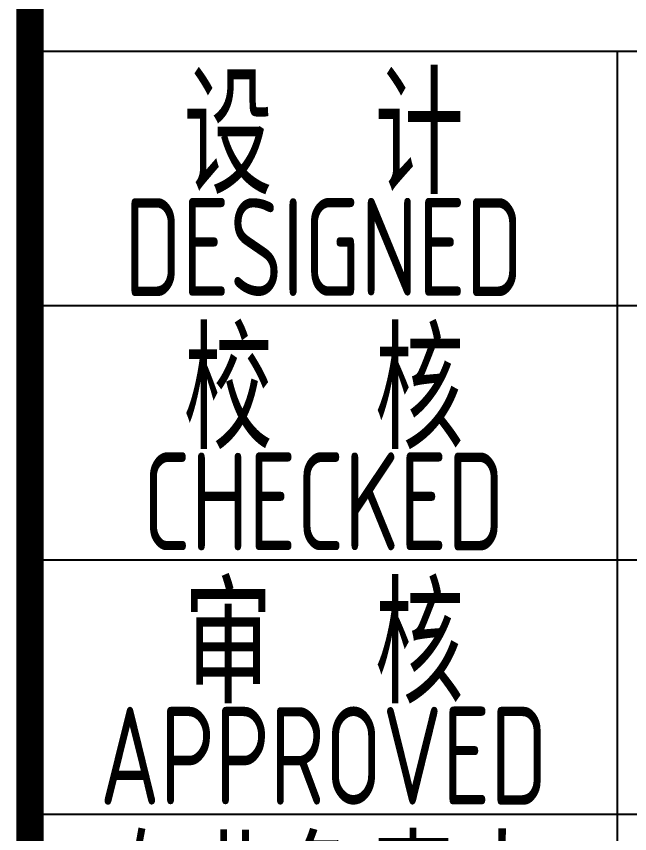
# Model space of a CAD drawing. Extents: x 6250600 to 6678662, y -692028 to -290561.
# Drawn here: x 6301312 to 6302878, y -600409 to -598321 of the extents above; entities that cross this region are included whole.
import ezdxf
from ezdxf.enums import TextEntityAlignment as Align

# ---------------------------------------------------------------- set-up
doc = ezdxf.new("R2010")
doc.units = 0
doc.header["$LTSCALE"] = 1000
doc.header["$MEASUREMENT"] = 0
doc.layers.get('0').update_dxf_attribs({"linetype": 'CONTINUOUS'})
doc.styles.add('AHD', font='sceie.shx', dxfattribs={"width": 0.7, "bigfont": 'sceic.shx'})

msp = doc.modelspace()

# ---------------------------------------------------------------- linework, layer by layer
for p, q in [((6301346.9, -598410.1), (6319346.9, -598410.1)), ((6302846.9, -601660.1), (6302846.9, -598410.1)), ((6301346.9, -599060.1), (6306846.9, -599060.1)), ((6301346.9, -599710.1), (6306846.9, -599710.1)), ((6301346.9, -600360.1), (6306846.9, -600360.1))]:
    msp.add_line(p, q)
msp.add_lwpolyline([(6319346.9, -596660.1, 70, 70, 0), (6301346.9, -596660.1, 70, 70, 0), (6301346.9, -602660.1, 0, 0, 0)], format="xyseb")
at = {"const_width": 70}
msp.add_lwpolyline([(6301346.9, -596660.1), (6301346.9, -602660.1)], dxfattribs=at)

# ---------------------------------------------------------------- texts
at = {"style": 'AHD', "width": 0.8}
for s, height, p in [('设  计', 300, (6302096.9, -598610.1)), ('设  计', 300, (6302096.9, -598610.1)), ('DESIGNED', 250, (6302096.9, -598910.1)), ('DESIGNED', 250, (6302096.9, -598910.1)), ('校  核', 300, (6302096.9, -599260.1)), ('校  核', 300, (6302096.9, -599260.1)), ('CHECKED', 250, (6302096.9, -599560.1)), ('CHECKED', 250, (6302096.9, -599560.1)), ('审  核', 300, (6302096.9, -599910.1)), ('审  核', 300, (6302096.9, -599910.1)), ('APPROVED', 250, (6302096.9, -600210.1)), ('APPROVED', 250, (6302096.9, -600210.1)), ('专业负责人', 300, (6302096.9, -600560.1))]:
    msp.add_text(s, height=height, dxfattribs=at).set_placement(p, align=Align.MIDDLE)

doc.saveas('drawing.dxf')
